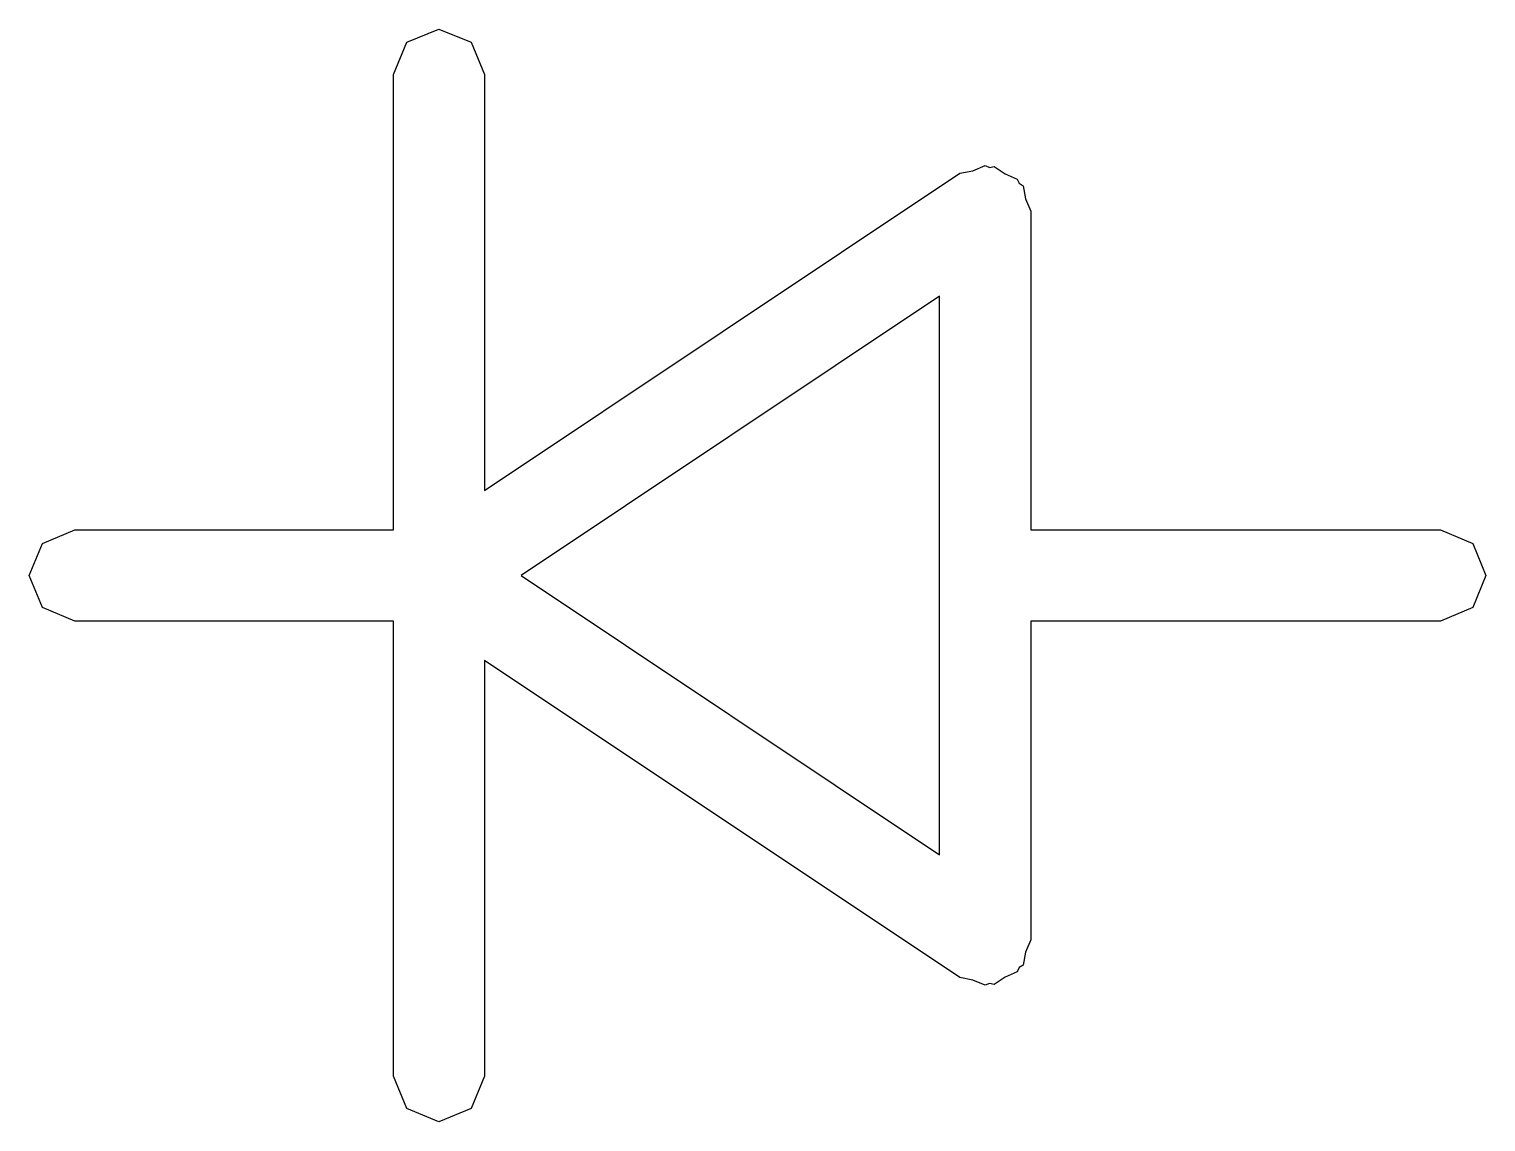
# Model space of a CAD drawing. Extents: x 2.77 to 6.58, y -6.72 to -2.66.
# Drawn here: x 2.7692 to 2.8322, y -5.3425 to -5.2953 of the extents above; entities that cross this region are included whole.
import ezdxf

# ---------------------------------------------------------------- set-up
doc = ezdxf.new("R2010")
doc.units = 0
doc.header["$MEASUREMENT"] = 0
doc.layers.add('BLACK', color=7, linetype='CONTINUOUS')

msp = doc.modelspace()

# ---------------------------------------------------------------- linework, layer by layer
at = {"layer": 'BLACK', "linetype": 'CONTINUOUS'}
for p, q in [((2.78555, -5.29585), (2.78694, -5.29528)), ((2.78694, -5.29528), (2.78833, -5.29585)), ((2.78497, -5.29724), (2.78555, -5.29585)), ((2.78833, -5.29585), (2.78891, -5.29724)), ((2.78497, -5.31693), (2.78497, -5.29724)), ((2.78891, -5.29724), (2.78891, -5.31522)), ((2.81003, -5.3014), (2.81056, -5.30118)), ((2.81056, -5.30118), (2.81075, -5.30126)), ((2.81075, -5.30126), (2.81095, -5.30122)), ((2.81095, -5.30122), (2.81142, -5.30154)), ((2.78891, -5.31522), (2.80947, -5.30151)), ((2.80947, -5.30151), (2.81003, -5.3014)), ((2.81142, -5.30154), (2.81195, -5.30176)), ((2.81195, -5.30176), (2.81203, -5.30194)), ((2.81203, -5.30194), (2.8122, -5.30206)), ((2.8122, -5.30206), (2.81231, -5.30262)), ((2.81231, -5.30262), (2.81253, -5.30315)), ((2.81253, -5.30315), (2.81253, -5.31693)), ((2.80859, -5.30683), (2.79049, -5.3189)), ((2.80859, -5.33097), (2.80859, -5.30683)), ((2.7698, -5.31751), (2.77119, -5.31693)), ((2.77119, -5.31693), (2.78497, -5.31693)), ((2.81253, -5.31693), (2.83025, -5.31693)), ((2.83025, -5.31693), (2.83164, -5.31751)), ((2.76922, -5.3189), (2.7698, -5.31751)), ((2.83164, -5.31751), (2.83221, -5.3189)), ((2.7698, -5.32029), (2.76922, -5.3189)), ((2.79049, -5.3189), (2.80859, -5.33097)), ((2.83221, -5.3189), (2.83164, -5.32029)), ((2.77119, -5.32087), (2.7698, -5.32029)), ((2.83164, -5.32029), (2.83025, -5.32087)), ((2.78497, -5.32087), (2.77119, -5.32087)), ((2.78497, -5.34055), (2.78497, -5.32087)), ((2.83025, -5.32087), (2.81253, -5.32087)), ((2.81253, -5.32087), (2.81253, -5.33465)), ((2.80947, -5.33628), (2.78891, -5.32258)), ((2.78891, -5.32258), (2.78891, -5.34055)), ((2.81231, -5.33518), (2.8122, -5.33574)), ((2.81253, -5.33465), (2.81231, -5.33518)), ((2.81203, -5.33585), (2.81195, -5.33604)), ((2.8122, -5.33574), (2.81203, -5.33585)), ((2.81003, -5.33639), (2.80947, -5.33628)), ((2.81056, -5.33661), (2.81003, -5.33639)), ((2.81142, -5.33626), (2.81095, -5.33658)), ((2.81195, -5.33604), (2.81142, -5.33626)), ((2.81075, -5.33654), (2.81056, -5.33661)), ((2.81095, -5.33658), (2.81075, -5.33654)), ((2.78555, -5.34194), (2.78497, -5.34055)), ((2.78891, -5.34055), (2.78833, -5.34194)), ((2.78694, -5.34252), (2.78555, -5.34194)), ((2.78833, -5.34194), (2.78694, -5.34252))]:
    msp.add_line(p, q, dxfattribs=at)

doc.saveas('drawing.dxf')
